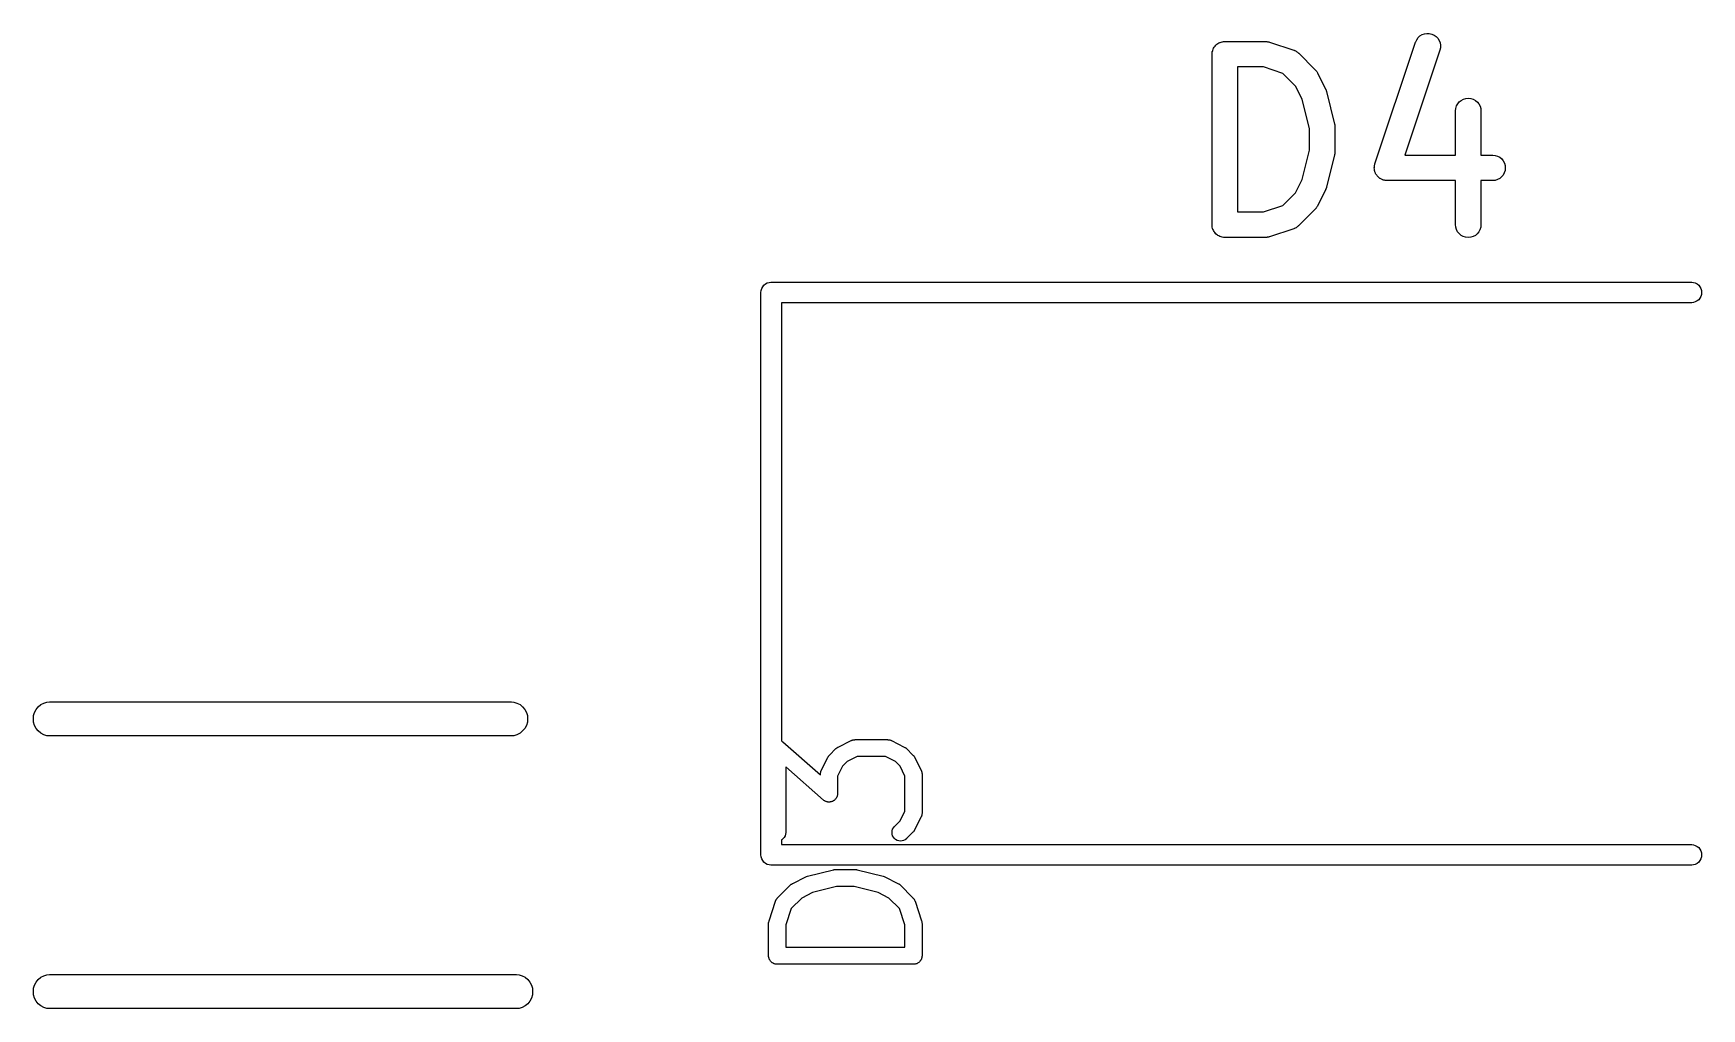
# Model space of a CAD drawing. Extents: x 128.9 to 162, y -124.8 to -58.6.
# Drawn here: x 136.98 to 146.77, y -112.15 to -106.43 of the extents above; entities that cross this region are included whole.
import ezdxf

# ---------------------------------------------------------------- set-up
doc = ezdxf.new("R2010")
doc.units = 0
doc.layers.add('BLACK', color=7, linetype='CONTINUOUS')

msp = doc.modelspace()

# ---------------------------------------------------------------- linework, layer by layer
at = {"layer": 'BLACK', "linetype": 'CONTINUOUS'}
for p, q in [((143.906, -106.517), (143.91, -106.51)), ((143.91, -106.51), (143.915, -106.505)), ((143.91, -106.51), (143.91, -106.51)), ((143.91, -106.51), (143.91, -106.51)), ((143.915, -106.505), (143.919, -106.499)), ((143.919, -106.499), (143.925, -106.494)), ((143.919, -106.499), (143.919, -106.499)), ((143.919, -106.499), (143.919, -106.499)), ((143.925, -106.494), (143.93, -106.49)), ((143.93, -106.49), (143.931, -106.49)), ((143.931, -106.49), (143.937, -106.486)), ((143.931, -106.49), (143.931, -106.49)), ((143.937, -106.486), (143.943, -106.483)), ((143.943, -106.483), (143.944, -106.483)), ((143.944, -106.483), (143.951, -106.481)), ((143.944, -106.483), (143.944, -106.483)), ((143.951, -106.481), (143.957, -106.479)), ((143.957, -106.479), (143.958, -106.479)), ((143.958, -106.479), (143.965, -106.478)), ((143.958, -106.479), (143.958, -106.479)), ((143.965, -106.478), (143.972, -106.477)), ((143.972, -106.477), (144.21, -106.477)), ((144.21, -106.477), (144.211, -106.477)), ((144.211, -106.477), (144.215, -106.478)), ((144.215, -106.478), (144.219, -106.478)), ((144.219, -106.478), (144.222, -106.479)), ((144.222, -106.479), (144.226, -106.479)), ((144.226, -106.479), (144.23, -106.48)), ((144.23, -106.48), (144.234, -106.481)), ((144.234, -106.481), (144.377, -106.529)), ((144.853, -107.195), (145.091, -106.481)), ((145.091, -106.481), (145.092, -106.48)), ((145.092, -106.48), (145.098, -106.467)), ((145.098, -106.467), (145.106, -106.455)), ((145.106, -106.455), (145.117, -106.445)), ((145.117, -106.445), (145.13, -106.437)), ((145.13, -106.437), (145.143, -106.432)), ((145.143, -106.432), (145.158, -106.43)), ((145.158, -106.43), (145.172, -106.43)), ((145.172, -106.43), (145.187, -106.434)), ((145.187, -106.434), (145.2, -106.44)), ((145.2, -106.44), (145.212, -106.448)), ((145.212, -106.448), (145.222, -106.459)), ((145.222, -106.459), (145.23, -106.471)), ((145.23, -106.471), (145.235, -106.485)), ((145.237, -106.514), (145.234, -106.528)), ((145.235, -106.485), (145.237, -106.5)), ((145.237, -106.5), (145.237, -106.514)), ((143.897, -106.551), (143.898, -106.544)), ((143.897, -106.552), (143.897, -106.551)), ((143.897, -107.552), (143.897, -106.552)), ((143.897, -106.552), (143.897, -106.552)), ((143.897, -106.552), (143.897, -106.552)), ((143.897, -106.552), (143.897, -106.552)), ((143.898, -106.544), (143.898, -106.537)), ((143.898, -106.537), (143.899, -106.537)), ((143.899, -106.537), (143.901, -106.53)), ((143.899, -106.537), (143.899, -106.537)), ((143.901, -106.53), (143.903, -106.523)), ((143.903, -106.523), (143.906, -106.517)), ((143.903, -106.523), (143.903, -106.523)), ((143.903, -106.523), (143.903, -106.523)), ((144.377, -106.529), (144.378, -106.529)), ((144.378, -106.529), (144.38, -106.53)), ((144.38, -106.53), (144.382, -106.531)), ((144.382, -106.531), (144.386, -106.533)), ((144.386, -106.533), (144.391, -106.535)), ((144.391, -106.535), (144.393, -106.537)), ((144.393, -106.537), (144.395, -106.538)), ((144.395, -106.538), (144.399, -106.541)), ((144.399, -106.541), (144.403, -106.544)), ((144.403, -106.544), (144.404, -106.546)), ((144.404, -106.546), (144.406, -106.547)), ((144.406, -106.547), (144.501, -106.642)), ((145.234, -106.528), (145.028, -107.144)), ((144.047, -106.627), (144.047, -107.477)), ((144.198, -106.627), (144.047, -106.627)), ((144.312, -106.666), (144.198, -106.627)), ((144.386, -106.74), (144.312, -106.666)), ((144.501, -106.642), (144.502, -106.643)), ((144.502, -106.643), (144.504, -106.646)), ((144.504, -106.646), (144.507, -106.649)), ((144.507, -106.649), (144.509, -106.652)), ((144.509, -106.652), (144.511, -106.654)), ((144.511, -106.654), (144.513, -106.658)), ((144.513, -106.658), (144.515, -106.662)), ((144.515, -106.662), (144.563, -106.757)), ((144.425, -106.817), (144.386, -106.74)), ((144.563, -106.757), (144.563, -106.758)), ((144.563, -106.758), (144.563, -106.758)), ((144.563, -106.758), (144.564, -106.758)), ((144.564, -106.758), (144.566, -106.765)), ((144.566, -106.765), (144.568, -106.772)), ((144.568, -106.772), (144.568, -106.772)), ((144.568, -106.772), (144.568, -106.772)), ((144.568, -106.772), (144.616, -106.963)), ((144.468, -106.99), (144.425, -106.817)), ((145.325, -106.885), (145.327, -106.87)), ((145.325, -106.886), (145.325, -106.885)), ((145.325, -107.144), (145.325, -106.886)), ((145.327, -106.87), (145.332, -106.856)), ((145.332, -106.856), (145.339, -106.843)), ((145.339, -106.843), (145.348, -106.832)), ((145.348, -106.832), (145.359, -106.823)), ((145.359, -106.823), (145.372, -106.816)), ((145.372, -106.816), (145.386, -106.812)), ((145.386, -106.812), (145.401, -106.811)), ((145.401, -106.811), (145.416, -106.812)), ((145.416, -106.812), (145.43, -106.817)), ((145.43, -106.817), (145.442, -106.824)), ((145.442, -106.824), (145.454, -106.833)), ((145.454, -106.833), (145.463, -106.844)), ((145.463, -106.844), (145.47, -106.857)), ((145.47, -106.857), (145.474, -106.871)), ((145.474, -106.871), (145.475, -106.886)), ((145.475, -106.886), (145.475, -107.144)), ((144.468, -107.115), (144.468, -106.99)), ((144.616, -106.963), (144.616, -106.964)), ((144.616, -106.964), (144.617, -106.965)), ((144.617, -106.965), (144.617, -106.966)), ((144.617, -106.966), (144.617, -106.972)), ((144.617, -106.972), (144.618, -106.978)), ((144.618, -106.978), (144.618, -106.98)), ((144.618, -106.98), (144.618, -106.981)), ((144.618, -106.981), (144.618, -107.124)), ((144.425, -107.288), (144.468, -107.115)), ((144.616, -107.142), (144.568, -107.332)), ((144.617, -107.139), (144.616, -107.141)), ((144.616, -107.141), (144.616, -107.142)), ((144.618, -107.128), (144.617, -107.133)), ((144.617, -107.133), (144.617, -107.139)), ((144.618, -107.124), (144.618, -107.125)), ((144.618, -107.125), (144.618, -107.126)), ((144.618, -107.126), (144.618, -107.128)), ((144.851, -107.204), (144.852, -107.2)), ((144.852, -107.2), (144.853, -107.195)), ((145.028, -107.144), (145.325, -107.144)), ((145.475, -107.144), (145.543, -107.144)), ((145.543, -107.144), (145.544, -107.144)), ((145.544, -107.144), (145.559, -107.146)), ((145.559, -107.146), (145.573, -107.15)), ((145.573, -107.15), (145.586, -107.157)), ((145.586, -107.157), (145.597, -107.167)), ((145.597, -107.167), (145.606, -107.178)), ((145.606, -107.178), (145.613, -107.191)), ((145.613, -107.191), (145.617, -107.205)), ((144.386, -107.365), (144.425, -107.288)), ((144.849, -107.219), (144.85, -107.214)), ((144.85, -107.221), (144.849, -107.219)), ((144.849, -107.224), (144.85, -107.221)), ((144.85, -107.229), (144.849, -107.224)), ((144.85, -107.21), (144.851, -107.207)), ((144.85, -107.214), (144.85, -107.21)), ((144.851, -107.233), (144.85, -107.229)), ((144.851, -107.207), (144.851, -107.204)), ((144.851, -107.236), (144.851, -107.233)), ((144.852, -107.239), (144.851, -107.236)), ((144.853, -107.243), (144.852, -107.239)), ((144.855, -107.247), (144.853, -107.243)), ((144.856, -107.25), (144.855, -107.247)), ((144.857, -107.252), (144.856, -107.25)), ((144.859, -107.256), (144.857, -107.252)), ((144.862, -107.26), (144.859, -107.256)), ((144.863, -107.262), (144.862, -107.26)), ((144.865, -107.265), (144.863, -107.262)), ((144.868, -107.268), (144.865, -107.265)), ((144.871, -107.272), (144.868, -107.268)), ((144.873, -107.273), (144.871, -107.272)), ((144.875, -107.275), (144.873, -107.273)), ((144.878, -107.278), (144.875, -107.275)), ((144.882, -107.281), (144.878, -107.278)), ((144.884, -107.282), (144.882, -107.281)), ((144.887, -107.284), (144.884, -107.282)), ((144.891, -107.286), (144.887, -107.284)), ((144.895, -107.288), (144.891, -107.286)), ((144.897, -107.289), (144.895, -107.288)), ((144.9, -107.29), (144.897, -107.289)), ((144.904, -107.291), (144.9, -107.29)), ((144.909, -107.292), (144.904, -107.291)), ((144.912, -107.293), (144.909, -107.292)), ((144.914, -107.293), (144.912, -107.293)), ((144.919, -107.294), (144.914, -107.293)), ((144.923, -107.294), (144.919, -107.294)), ((144.924, -107.294), (144.923, -107.294)), ((145.325, -107.294), (144.924, -107.294)), ((145.325, -107.552), (145.325, -107.294)), ((145.543, -107.294), (145.475, -107.294)), ((145.475, -107.294), (145.475, -107.552)), ((145.558, -107.293), (145.543, -107.294)), ((145.572, -107.288), (145.558, -107.293)), ((145.585, -107.282), (145.572, -107.288)), ((145.596, -107.272), (145.585, -107.282)), ((145.606, -107.261), (145.596, -107.272)), ((145.612, -107.248), (145.606, -107.261)), ((145.617, -107.234), (145.612, -107.248)), ((145.617, -107.205), (145.618, -107.22)), ((145.618, -107.22), (145.617, -107.234)), ((144.312, -107.439), (144.386, -107.365)), ((144.563, -107.348), (144.515, -107.443)), ((144.566, -107.341), (144.563, -107.347)), ((144.563, -107.347), (144.563, -107.348)), ((144.563, -107.348), (144.563, -107.348)), ((144.568, -107.334), (144.566, -107.341)), ((144.568, -107.332), (144.568, -107.333)), ((144.568, -107.333), (144.568, -107.334)), ((144.568, -107.334), (144.568, -107.334)), ((144.047, -107.477), (144.198, -107.477)), ((144.198, -107.477), (144.312, -107.439)), ((144.501, -107.463), (144.406, -107.558)), ((144.504, -107.459), (144.501, -107.463)), ((144.507, -107.456), (144.504, -107.459)), ((144.508, -107.454), (144.507, -107.456)), ((144.51, -107.451), (144.508, -107.454)), ((144.512, -107.448), (144.51, -107.451)), ((144.515, -107.444), (144.512, -107.448)), ((144.515, -107.443), (144.515, -107.444)), ((143.898, -107.559), (143.897, -107.552)), ((143.898, -107.566), (143.898, -107.559)), ((143.898, -107.567), (143.898, -107.566)), ((143.9, -107.574), (143.898, -107.567)), ((143.898, -107.567), (143.898, -107.567)), ((143.902, -107.58), (143.9, -107.574)), ((143.902, -107.581), (143.902, -107.58)), ((143.903, -107.581), (143.902, -107.581)), ((143.906, -107.587), (143.903, -107.581)), ((143.909, -107.593), (143.906, -107.587)), ((144.377, -107.576), (144.234, -107.624)), ((144.379, -107.575), (144.377, -107.576)), ((144.381, -107.574), (144.379, -107.575)), ((144.385, -107.572), (144.381, -107.574)), ((144.39, -107.57), (144.385, -107.572)), ((144.392, -107.569), (144.39, -107.57)), ((144.394, -107.568), (144.392, -107.569)), ((144.398, -107.564), (144.394, -107.568)), ((144.402, -107.562), (144.398, -107.564)), ((144.403, -107.56), (144.402, -107.562)), ((144.405, -107.559), (144.403, -107.56)), ((144.406, -107.558), (144.405, -107.559)), ((145.327, -107.567), (145.325, -107.552)), ((145.331, -107.581), (145.327, -107.567)), ((145.338, -107.594), (145.331, -107.581)), ((145.469, -107.582), (145.462, -107.595)), ((145.474, -107.568), (145.469, -107.582)), ((145.475, -107.553), (145.474, -107.568)), ((145.475, -107.552), (145.475, -107.553)), ((143.909, -107.594), (143.909, -107.593)), ((143.914, -107.599), (143.909, -107.594)), ((143.909, -107.594), (143.909, -107.594)), ((143.918, -107.605), (143.914, -107.599)), ((143.919, -107.605), (143.918, -107.605)), ((143.924, -107.61), (143.919, -107.605)), ((143.919, -107.605), (143.919, -107.605)), ((143.93, -107.614), (143.924, -107.61)), ((143.93, -107.615), (143.93, -107.614)), ((143.93, -107.614), (143.93, -107.614)), ((143.936, -107.618), (143.93, -107.615)), ((143.942, -107.621), (143.936, -107.618)), ((143.943, -107.621), (143.942, -107.621)), ((143.943, -107.622), (143.943, -107.621)), ((143.95, -107.624), (143.943, -107.622)), ((143.956, -107.626), (143.95, -107.624)), ((143.957, -107.626), (143.956, -107.626)), ((143.964, -107.627), (143.957, -107.626)), ((143.957, -107.626), (143.957, -107.626)), ((143.971, -107.627), (143.964, -107.627)), ((143.972, -107.627), (143.971, -107.627)), ((143.971, -107.627), (143.971, -107.627)), ((143.971, -107.627), (143.971, -107.627)), ((143.971, -107.627), (143.971, -107.627)), ((144.21, -107.627), (143.972, -107.627)), ((144.214, -107.627), (144.21, -107.627)), ((144.218, -107.627), (144.214, -107.627)), ((144.221, -107.626), (144.218, -107.627)), ((144.225, -107.626), (144.221, -107.626)), ((144.229, -107.625), (144.225, -107.626)), ((144.233, -107.624), (144.229, -107.625)), ((144.234, -107.624), (144.233, -107.624)), ((145.347, -107.605), (145.338, -107.594)), ((145.359, -107.615), (145.347, -107.605)), ((145.371, -107.622), (145.359, -107.615)), ((145.385, -107.626), (145.371, -107.622)), ((145.4, -107.627), (145.385, -107.626)), ((145.415, -107.626), (145.4, -107.627)), ((145.429, -107.622), (145.415, -107.626)), ((145.442, -107.615), (145.429, -107.622)), ((145.453, -107.606), (145.442, -107.615)), ((145.462, -107.595), (145.453, -107.606)), ((141.25, -107.95), (141.251, -107.938)), ((141.25, -107.953), (141.25, -107.95)), ((141.25, -111.247), (141.25, -107.953)), ((141.251, -107.938), (141.254, -107.927)), ((141.254, -107.927), (141.26, -107.917)), ((141.26, -107.917), (141.267, -107.907)), ((141.267, -107.907), (141.277, -107.9)), ((141.277, -107.9), (141.287, -107.894)), ((141.287, -107.894), (141.298, -107.891)), ((141.298, -107.891), (141.307, -107.89)), ((141.307, -107.89), (141.31, -107.89)), ((141.31, -107.89), (141.313, -107.89)), ((141.313, -107.89), (146.713, -107.89)), ((146.713, -107.89), (146.722, -107.891)), ((146.722, -107.891), (146.733, -107.894)), ((146.733, -107.894), (146.743, -107.9)), ((146.743, -107.9), (146.753, -107.907)), ((146.753, -107.907), (146.76, -107.917)), ((146.76, -107.983), (146.753, -107.993)), ((146.76, -107.917), (146.766, -107.927)), ((146.766, -107.973), (146.76, -107.983)), ((146.766, -107.927), (146.769, -107.938)), ((146.769, -107.962), (146.766, -107.973)), ((146.769, -107.938), (146.77, -107.95)), ((146.77, -107.95), (146.769, -107.962)), ((146.713, -108.01), (141.37, -108.01)), ((141.37, -108.01), (141.37, -110.58)), ((146.722, -108.009), (146.713, -108.01)), ((146.733, -108.006), (146.722, -108.009)), ((146.743, -108), (146.733, -108.006)), ((146.753, -107.993), (146.743, -108)), ((136.981, -110.432), (136.987, -110.414)), ((136.987, -110.414), (136.996, -110.396)), ((136.996, -110.396), (137.009, -110.381)), ((137.009, -110.381), (137.024, -110.368)), ((137.024, -110.368), (137.042, -110.359)), ((137.042, -110.359), (137.06, -110.353)), ((137.06, -110.353), (137.075, -110.352)), ((137.075, -110.352), (139.785, -110.352)), ((139.785, -110.352), (139.8, -110.353)), ((139.8, -110.353), (139.818, -110.359)), ((139.818, -110.359), (139.836, -110.368)), ((139.836, -110.368), (139.851, -110.381)), ((139.851, -110.381), (139.864, -110.396)), ((139.864, -110.396), (139.873, -110.414)), ((139.873, -110.414), (139.879, -110.432)), ((136.98, -110.452), (136.981, -110.432)), ((136.981, -110.472), (136.98, -110.452)), ((136.987, -110.49), (136.981, -110.472)), ((136.996, -110.508), (136.987, -110.49)), ((137.009, -110.523), (136.996, -110.508)), ((137.024, -110.536), (137.009, -110.523)), ((139.851, -110.523), (139.836, -110.536)), ((139.864, -110.508), (139.851, -110.523)), ((139.873, -110.49), (139.864, -110.508)), ((139.879, -110.472), (139.873, -110.49)), ((139.879, -110.432), (139.88, -110.452)), ((139.88, -110.452), (139.879, -110.472)), ((137.042, -110.545), (137.024, -110.536)), ((137.06, -110.551), (137.042, -110.545)), ((137.075, -110.552), (137.06, -110.551)), ((139.785, -110.552), (137.075, -110.552)), ((139.8, -110.551), (139.785, -110.552)), ((139.818, -110.545), (139.8, -110.551)), ((139.836, -110.536), (139.818, -110.545)), ((141.37, -110.58), (141.371, -110.581)), ((141.371, -110.581), (141.373, -110.582)), ((141.373, -110.582), (141.375, -110.584)), ((141.375, -110.584), (141.378, -110.586)), ((141.378, -110.586), (141.599, -110.78)), ((141.652, -110.664), (141.69, -110.626)), ((141.69, -110.626), (141.691, -110.626)), ((141.691, -110.626), (141.693, -110.624)), ((141.693, -110.624), (141.695, -110.622)), ((141.695, -110.622), (141.697, -110.621)), ((141.697, -110.621), (141.698, -110.62)), ((141.698, -110.62), (141.701, -110.618)), ((141.701, -110.618), (141.703, -110.617)), ((141.703, -110.617), (141.779, -110.579)), ((141.779, -110.579), (141.78, -110.578)), ((141.78, -110.578), (141.781, -110.578)), ((141.781, -110.578), (141.783, -110.577)), ((141.783, -110.577), (141.786, -110.576)), ((141.786, -110.576), (141.789, -110.575)), ((141.789, -110.575), (141.791, -110.575)), ((141.791, -110.575), (141.792, -110.574)), ((141.792, -110.574), (141.796, -110.574)), ((141.796, -110.574), (141.799, -110.574)), ((141.799, -110.574), (141.8, -110.574)), ((141.8, -110.574), (141.802, -110.573)), ((141.802, -110.573), (141.992, -110.573)), ((141.992, -110.573), (141.993, -110.573)), ((141.993, -110.573), (141.994, -110.574)), ((141.994, -110.574), (141.996, -110.574)), ((141.996, -110.574), (141.999, -110.574)), ((141.999, -110.574), (142.003, -110.575)), ((142.003, -110.575), (142.004, -110.575)), ((142.004, -110.575), (142.006, -110.575)), ((142.006, -110.575), (142.009, -110.576)), ((142.009, -110.576), (142.012, -110.577)), ((142.012, -110.577), (142.013, -110.578)), ((142.013, -110.578), (142.015, -110.579)), ((142.015, -110.579), (142.091, -110.617)), ((142.091, -110.617), (142.091, -110.617)), ((142.091, -110.617), (142.094, -110.619)), ((142.094, -110.619), (142.096, -110.62)), ((142.096, -110.62), (142.098, -110.621)), ((142.098, -110.621), (142.1, -110.622)), ((142.1, -110.622), (142.102, -110.624)), ((142.102, -110.624), (142.104, -110.626)), ((142.104, -110.626), (142.142, -110.664)), ((141.605, -110.753), (141.643, -110.677)), ((141.643, -110.677), (141.645, -110.674)), ((141.643, -110.677), (141.643, -110.677)), ((141.645, -110.674), (141.646, -110.672)), ((141.646, -110.672), (141.647, -110.67)), ((141.647, -110.67), (141.648, -110.668)), ((141.648, -110.668), (141.65, -110.666)), ((141.65, -110.666), (141.652, -110.664)), ((141.755, -110.703), (141.729, -110.729)), ((141.814, -110.673), (141.755, -110.703)), ((141.981, -110.673), (141.814, -110.673)), ((142.039, -110.703), (141.981, -110.673)), ((142.066, -110.729), (142.039, -110.703)), ((142.142, -110.664), (142.142, -110.665)), ((142.142, -110.665), (142.144, -110.667)), ((142.144, -110.667), (142.146, -110.669)), ((142.146, -110.669), (142.147, -110.671)), ((142.147, -110.671), (142.149, -110.672)), ((142.149, -110.672), (142.15, -110.675)), ((142.15, -110.675), (142.151, -110.677)), ((142.151, -110.677), (142.189, -110.753)), ((141.617, -110.928), (141.395, -110.734)), ((141.395, -110.734), (141.395, -111.119)), ((141.599, -110.775), (141.6, -110.774)), ((141.599, -110.776), (141.599, -110.775)), ((141.599, -110.78), (141.599, -110.776)), ((141.6, -110.769), (141.601, -110.765)), ((141.6, -110.772), (141.6, -110.769)), ((141.6, -110.774), (141.6, -110.772)), ((141.601, -110.763), (141.602, -110.759)), ((141.601, -110.764), (141.601, -110.763)), ((141.601, -110.765), (141.601, -110.764)), ((141.602, -110.759), (141.604, -110.756)), ((141.604, -110.755), (141.605, -110.753)), ((141.604, -110.756), (141.604, -110.755)), ((141.729, -110.729), (141.699, -110.788)), ((141.699, -110.788), (141.699, -110.89)), ((142.095, -110.788), (142.066, -110.729)), ((142.095, -110.993), (142.095, -110.788)), ((142.189, -110.753), (142.19, -110.754)), ((142.19, -110.754), (142.19, -110.755)), ((142.19, -110.755), (142.191, -110.757)), ((142.191, -110.757), (142.192, -110.76)), ((142.192, -110.76), (142.193, -110.763)), ((142.193, -110.763), (142.193, -110.765)), ((142.193, -110.765), (142.194, -110.766)), ((142.194, -110.766), (142.194, -110.77)), ((142.194, -110.77), (142.195, -110.773)), ((142.195, -110.773), (142.195, -110.774)), ((142.195, -110.774), (142.195, -110.776)), ((142.195, -110.776), (142.195, -111.004)), ((141.691, -110.918), (141.689, -110.921)), ((141.692, -110.917), (141.691, -110.918)), ((141.693, -110.915), (141.692, -110.917)), ((141.694, -110.913), (141.693, -110.915)), ((141.695, -110.91), (141.694, -110.913)), ((141.696, -110.908), (141.695, -110.91)), ((141.697, -110.907), (141.696, -110.908)), ((141.698, -110.9), (141.697, -110.903)), ((141.697, -110.903), (141.697, -110.907)), ((141.699, -110.899), (141.698, -110.9)), ((141.699, -110.89), (141.699, -110.891)), ((141.699, -110.891), (141.699, -110.894)), ((141.699, -110.894), (141.699, -110.897)), ((141.699, -110.897), (141.699, -110.899)), ((141.619, -110.93), (141.617, -110.928)), ((141.622, -110.932), (141.619, -110.93)), ((141.623, -110.932), (141.622, -110.932)), ((141.624, -110.933), (141.623, -110.932)), ((141.627, -110.935), (141.624, -110.933)), ((141.63, -110.936), (141.627, -110.935)), ((141.632, -110.937), (141.63, -110.936)), ((141.633, -110.937), (141.632, -110.937)), ((141.636, -110.938), (141.633, -110.937)), ((141.639, -110.939), (141.636, -110.938)), ((141.641, -110.939), (141.639, -110.939)), ((141.643, -110.94), (141.641, -110.939)), ((141.646, -110.94), (141.643, -110.94)), ((141.649, -110.94), (141.646, -110.94)), ((141.651, -110.94), (141.649, -110.94)), ((141.653, -110.94), (141.651, -110.94)), ((141.656, -110.939), (141.653, -110.94)), ((141.659, -110.939), (141.656, -110.939)), ((141.661, -110.939), (141.659, -110.939)), ((141.662, -110.938), (141.661, -110.939)), ((141.665, -110.937), (141.662, -110.938)), ((141.668, -110.936), (141.665, -110.937)), ((141.67, -110.936), (141.668, -110.936)), ((141.671, -110.935), (141.67, -110.936)), ((141.674, -110.933), (141.671, -110.935)), ((141.677, -110.932), (141.674, -110.933)), ((141.678, -110.931), (141.677, -110.932)), ((141.68, -110.93), (141.678, -110.931)), ((141.682, -110.928), (141.68, -110.93)), ((141.684, -110.926), (141.682, -110.928)), ((141.686, -110.924), (141.684, -110.926)), ((141.687, -110.923), (141.686, -110.924)), ((141.689, -110.921), (141.687, -110.923)), ((142.066, -111.051), (142.095, -110.993)), ((142.193, -111.018), (142.192, -111.021)), ((142.194, -111.015), (142.193, -111.016)), ((142.193, -111.016), (142.193, -111.018)), ((142.195, -111.008), (142.194, -111.011)), ((142.194, -111.011), (142.194, -111.015)), ((142.195, -111.004), (142.195, -111.005)), ((142.195, -111.005), (142.195, -111.007)), ((142.195, -111.007), (142.195, -111.008)), ((142.019, -111.109), (142.022, -111.099)), ((142.019, -111.118), (142.019, -111.109)), ((142.022, -111.099), (142.027, -111.091)), ((142.027, -111.091), (142.033, -111.083)), ((142.033, -111.083), (142.066, -111.051)), ((142.142, -111.116), (142.104, -111.154)), ((142.144, -111.114), (142.142, -111.116)), ((142.146, -111.112), (142.144, -111.114)), ((142.147, -111.11), (142.146, -111.112)), ((142.148, -111.108), (142.147, -111.11)), ((142.149, -111.106), (142.148, -111.108)), ((142.151, -111.104), (142.149, -111.106)), ((142.189, -111.027), (142.151, -111.103)), ((142.151, -111.103), (142.151, -111.104)), ((142.19, -111.025), (142.189, -111.027)), ((142.191, -111.024), (142.19, -111.025)), ((142.192, -111.021), (142.191, -111.024)), ((141.372, -111.161), (141.37, -111.162)), ((141.37, -111.162), (141.37, -111.19)), ((141.37, -111.19), (146.713, -111.19)), ((141.38, -111.154), (141.372, -111.161)), ((141.386, -111.147), (141.38, -111.154)), ((141.391, -111.138), (141.386, -111.147)), ((141.394, -111.129), (141.391, -111.138)), ((141.395, -111.119), (141.394, -111.129)), ((141.395, -111.119), (141.395, -111.119)), ((142.019, -111.128), (142.019, -111.118)), ((142.022, -111.138), (142.019, -111.128)), ((142.027, -111.146), (142.022, -111.138)), ((142.033, -111.154), (142.027, -111.146)), ((142.04, -111.16), (142.033, -111.154)), ((142.049, -111.165), (142.04, -111.16)), ((142.058, -111.168), (142.049, -111.165)), ((142.068, -111.169), (142.058, -111.168)), ((142.078, -111.168), (142.068, -111.169)), ((142.087, -111.165), (142.078, -111.168)), ((142.096, -111.161), (142.087, -111.165)), ((142.103, -111.155), (142.096, -111.161)), ((142.104, -111.154), (142.103, -111.155)), ((146.713, -111.19), (146.722, -111.191)), ((146.722, -111.191), (146.733, -111.194)), ((146.733, -111.194), (146.743, -111.2)), ((146.743, -111.2), (146.753, -111.207)), ((146.753, -111.207), (146.76, -111.217)), ((141.25, -111.25), (141.25, -111.247)), ((141.251, -111.262), (141.25, -111.25)), ((141.254, -111.273), (141.251, -111.262)), ((141.26, -111.283), (141.254, -111.273)), ((141.267, -111.293), (141.26, -111.283)), ((141.277, -111.3), (141.267, -111.293)), ((141.287, -111.306), (141.277, -111.3)), ((141.298, -111.309), (141.287, -111.306)), ((141.307, -111.31), (141.298, -111.309)), ((141.31, -111.31), (141.307, -111.31)), ((141.307, -111.31), (141.307, -111.31)), ((141.313, -111.31), (141.31, -111.31)), ((146.713, -111.31), (141.313, -111.31)), ((146.722, -111.309), (146.713, -111.31)), ((146.733, -111.306), (146.722, -111.309)), ((146.743, -111.3), (146.733, -111.306)), ((146.753, -111.293), (146.743, -111.3)), ((146.76, -111.283), (146.753, -111.293)), ((146.76, -111.217), (146.766, -111.227)), ((146.766, -111.273), (146.76, -111.283)), ((146.766, -111.227), (146.769, -111.238)), ((146.769, -111.262), (146.766, -111.273)), ((146.769, -111.238), (146.77, -111.25)), ((146.77, -111.25), (146.769, -111.262)), ((141.437, -111.417), (141.513, -111.379)), ((141.513, -111.379), (141.513, -111.378)), ((141.513, -111.378), (141.514, -111.378)), ((141.514, -111.378), (141.518, -111.377)), ((141.514, -111.378), (141.514, -111.378)), ((141.518, -111.377), (141.523, -111.375)), ((141.523, -111.375), (141.675, -111.337)), ((141.523, -111.375), (141.523, -111.375)), ((141.523, -111.375), (141.523, -111.375)), ((141.675, -111.337), (141.676, -111.337)), ((141.676, -111.337), (141.677, -111.337)), ((141.677, -111.337), (141.678, -111.336)), ((141.678, -111.336), (141.682, -111.336)), ((141.682, -111.336), (141.686, -111.335)), ((141.686, -111.335), (141.687, -111.335)), ((141.687, -111.335), (141.688, -111.335)), ((141.688, -111.335), (141.802, -111.335)), ((141.802, -111.335), (141.803, -111.335)), ((141.803, -111.335), (141.803, -111.335)), ((141.803, -111.335), (141.804, -111.335)), ((141.804, -111.335), (141.808, -111.336)), ((141.808, -111.336), (141.812, -111.336)), ((141.812, -111.336), (141.813, -111.337)), ((141.813, -111.337), (141.814, -111.337)), ((141.814, -111.337), (141.966, -111.375)), ((141.966, -111.375), (141.967, -111.375)), ((141.967, -111.375), (141.967, -111.375)), ((141.967, -111.375), (141.967, -111.375)), ((141.967, -111.375), (141.972, -111.377)), ((141.972, -111.377), (141.976, -111.379)), ((141.976, -111.379), (141.976, -111.379)), ((141.976, -111.379), (141.977, -111.379)), ((141.977, -111.379), (142.053, -111.417)), ((141.341, -111.51), (141.343, -111.507)), ((141.343, -111.507), (141.345, -111.504)), ((141.345, -111.504), (141.347, -111.503)), ((141.347, -111.502), (141.424, -111.426)), ((141.347, -111.503), (141.347, -111.502)), ((141.424, -111.426), (141.426, -111.424)), ((141.424, -111.426), (141.424, -111.426)), ((141.426, -111.424), (141.428, -111.422)), ((141.489, -111.503), (141.427, -111.565)), ((141.428, -111.422), (141.43, -111.421)), ((141.43, -111.421), (141.432, -111.42)), ((141.432, -111.42), (141.434, -111.418)), ((141.434, -111.418), (141.437, -111.417)), ((141.553, -111.471), (141.489, -111.503)), ((141.694, -111.435), (141.553, -111.471)), ((141.796, -111.435), (141.694, -111.435)), ((141.937, -111.471), (141.796, -111.435)), ((142.001, -111.503), (141.937, -111.471)), ((142.063, -111.565), (142.001, -111.503)), ((142.053, -111.417), (142.053, -111.417)), ((142.053, -111.417), (142.056, -111.419)), ((142.056, -111.419), (142.058, -111.42)), ((142.058, -111.42), (142.06, -111.421)), ((142.06, -111.421), (142.062, -111.422)), ((142.062, -111.422), (142.064, -111.424)), ((142.064, -111.424), (142.066, -111.426)), ((142.066, -111.426), (142.142, -111.502)), ((142.142, -111.502), (142.142, -111.503)), ((142.142, -111.503), (142.143, -111.504)), ((142.143, -111.504), (142.144, -111.505)), ((142.144, -111.505), (142.146, -111.508)), ((142.146, -111.508), (142.149, -111.51)), ((141.297, -111.636), (141.335, -111.522)), ((141.335, -111.522), (141.336, -111.521)), ((141.336, -111.52), (141.337, -111.518)), ((141.336, -111.521), (141.336, -111.52)), ((141.337, -111.518), (141.338, -111.515)), ((141.338, -111.515), (141.34, -111.512)), ((141.34, -111.512), (141.341, -111.511)), ((141.341, -111.511), (141.341, -111.51)), ((141.427, -111.565), (141.395, -111.66)), ((142.095, -111.66), (142.063, -111.565)), ((142.149, -111.51), (142.149, -111.512)), ((142.149, -111.512), (142.15, -111.513)), ((142.15, -111.513), (142.151, -111.516)), ((142.151, -111.516), (142.153, -111.519)), ((142.153, -111.519), (142.153, -111.521)), ((142.153, -111.521), (142.154, -111.522)), ((142.154, -111.522), (142.192, -111.636)), ((141.295, -111.646), (141.296, -111.644)), ((141.295, -111.649), (141.295, -111.646)), ((141.295, -111.651), (141.295, -111.649)), ((141.295, -111.652), (141.295, -111.651)), ((141.295, -111.842), (141.295, -111.652)), ((141.296, -111.642), (141.297, -111.639)), ((141.296, -111.644), (141.296, -111.642)), ((141.297, -111.639), (141.297, -111.636)), ((141.395, -111.66), (141.395, -111.792)), ((142.095, -111.792), (142.095, -111.66)), ((142.192, -111.636), (142.192, -111.637)), ((142.192, -111.637), (142.193, -111.64)), ((142.193, -111.64), (142.194, -111.642)), ((142.194, -111.642), (142.194, -111.644)), ((142.194, -111.644), (142.194, -111.646)), ((142.194, -111.646), (142.194, -111.649)), ((142.194, -111.649), (142.195, -111.652)), ((142.195, -111.652), (142.195, -111.842)), ((141.395, -111.792), (142.095, -111.792)), ((141.295, -111.847), (141.295, -111.842)), ((141.296, -111.852), (141.295, -111.847)), ((141.297, -111.857), (141.296, -111.852)), ((141.296, -111.852), (141.296, -111.852)), ((141.296, -111.852), (141.296, -111.852)), ((141.298, -111.861), (141.297, -111.857)), ((141.298, -111.862), (141.298, -111.861)), ((141.298, -111.861), (141.298, -111.861)), ((141.301, -111.866), (141.298, -111.862)), ((141.303, -111.87), (141.301, -111.866)), ((141.306, -111.874), (141.303, -111.87)), ((141.303, -111.87), (141.303, -111.87)), ((141.303, -111.87), (141.303, -111.87)), ((141.309, -111.877), (141.306, -111.874)), ((141.309, -111.878), (141.309, -111.877)), ((141.313, -111.881), (141.309, -111.878)), ((141.309, -111.878), (141.309, -111.878)), ((141.316, -111.884), (141.313, -111.881)), ((141.317, -111.884), (141.316, -111.884)), ((141.321, -111.886), (141.317, -111.884)), ((141.317, -111.884), (141.317, -111.884)), ((141.325, -111.888), (141.321, -111.886)), ((141.325, -111.889), (141.325, -111.888)), ((141.325, -111.888), (141.325, -111.888)), ((141.33, -111.89), (141.325, -111.889)), ((141.334, -111.891), (141.33, -111.89)), ((141.335, -111.891), (141.334, -111.891)), ((141.334, -111.891), (141.334, -111.891)), ((141.339, -111.892), (141.335, -111.891)), ((141.344, -111.892), (141.339, -111.892)), ((141.345, -111.892), (141.344, -111.892)), ((141.344, -111.892), (141.344, -111.892)), ((141.344, -111.892), (141.344, -111.892)), ((141.344, -111.892), (141.344, -111.892)), ((142.145, -111.892), (141.345, -111.892)), ((142.149, -111.892), (142.145, -111.892)), ((142.154, -111.892), (142.149, -111.892)), ((142.159, -111.89), (142.154, -111.892)), ((142.154, -111.892), (142.154, -111.892)), ((142.154, -111.892), (142.154, -111.892)), ((142.163, -111.889), (142.159, -111.89)), ((142.164, -111.889), (142.163, -111.889)), ((142.168, -111.886), (142.164, -111.889)), ((142.164, -111.889), (142.164, -111.889)), ((142.172, -111.884), (142.168, -111.886)), ((142.176, -111.881), (142.172, -111.884)), ((142.172, -111.884), (142.172, -111.884)), ((142.172, -111.884), (142.172, -111.884)), ((142.18, -111.878), (142.176, -111.881)), ((142.183, -111.874), (142.18, -111.878)), ((142.18, -111.878), (142.18, -111.878)), ((142.18, -111.878), (142.18, -111.878)), ((142.186, -111.871), (142.183, -111.874)), ((142.188, -111.866), (142.186, -111.87)), ((142.186, -111.87), (142.186, -111.871)), ((142.186, -111.871), (142.186, -111.871)), ((142.191, -111.862), (142.188, -111.866)), ((142.192, -111.857), (142.191, -111.862)), ((142.191, -111.862), (142.191, -111.862)), ((142.191, -111.862), (142.191, -111.862)), ((142.194, -111.853), (142.192, -111.857)), ((142.195, -111.843), (142.194, -111.848)), ((142.194, -111.848), (142.194, -111.853)), ((142.194, -111.853), (142.194, -111.853)), ((142.194, -111.853), (142.194, -111.853)), ((142.195, -111.842), (142.195, -111.843)), ((142.195, -111.843), (142.195, -111.843)), ((142.195, -111.843), (142.195, -111.843)), ((142.195, -111.843), (142.195, -111.843)), ((136.987, -112.014), (136.996, -111.996)), ((136.996, -111.996), (137.009, -111.981)), ((137.009, -111.981), (137.024, -111.968)), ((137.024, -111.968), (137.042, -111.959)), ((137.042, -111.959), (137.06, -111.953)), ((137.06, -111.953), (137.075, -111.952)), ((137.075, -111.952), (139.815, -111.952)), ((139.815, -111.952), (139.83, -111.953)), ((139.83, -111.953), (139.848, -111.959)), ((139.848, -111.959), (139.866, -111.968)), ((139.866, -111.968), (139.881, -111.981)), ((139.881, -111.981), (139.894, -111.996)), ((139.894, -111.996), (139.903, -112.014)), ((136.98, -112.052), (136.981, -112.032)), ((136.981, -112.072), (136.98, -112.052)), ((136.981, -112.032), (136.987, -112.014)), ((136.987, -112.09), (136.981, -112.072)), ((136.996, -112.108), (136.987, -112.09)), ((139.903, -112.09), (139.894, -112.108)), ((139.903, -112.014), (139.909, -112.032)), ((139.909, -112.072), (139.903, -112.09)), ((139.909, -112.032), (139.91, -112.052)), ((139.91, -112.052), (139.909, -112.072)), ((137.009, -112.123), (136.996, -112.108)), ((137.024, -112.136), (137.009, -112.123)), ((137.042, -112.145), (137.024, -112.136)), ((137.06, -112.151), (137.042, -112.145)), ((137.075, -112.152), (137.06, -112.151)), ((139.815, -112.152), (137.075, -112.152)), ((139.83, -112.151), (139.815, -112.152)), ((139.848, -112.145), (139.83, -112.151)), ((139.866, -112.136), (139.848, -112.145)), ((139.881, -112.123), (139.866, -112.136)), ((139.894, -112.108), (139.881, -112.123))]:
    msp.add_line(p, q, dxfattribs=at)

doc.saveas('drawing.dxf')
